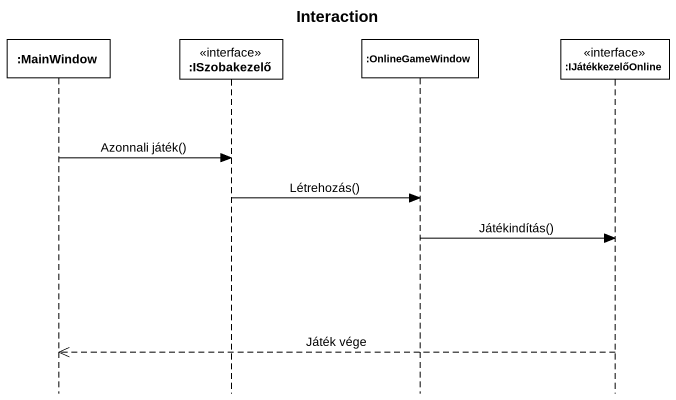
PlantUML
@startuml
title Interaction
hide footbox
participant ":MainWindow" as MainWindow
participant ":ISzobakezelő" as ISzobakezelő <<interface>>
participant ":OnlineGameWindow" as OnlineGameWindow
participant ":IJátékkezelőOnline" as IJátékkezelőOnline <<interface>>

MainWindow -> ISzobakezelő : Azonnali játék()
ISzobakezelő -> OnlineGameWindow : Létrehozás()
OnlineGameWindow -> IJátékkezelőOnline : Játékindítás()
IJátékkezelőOnline -->> MainWindow : Játék vége
@enduml
